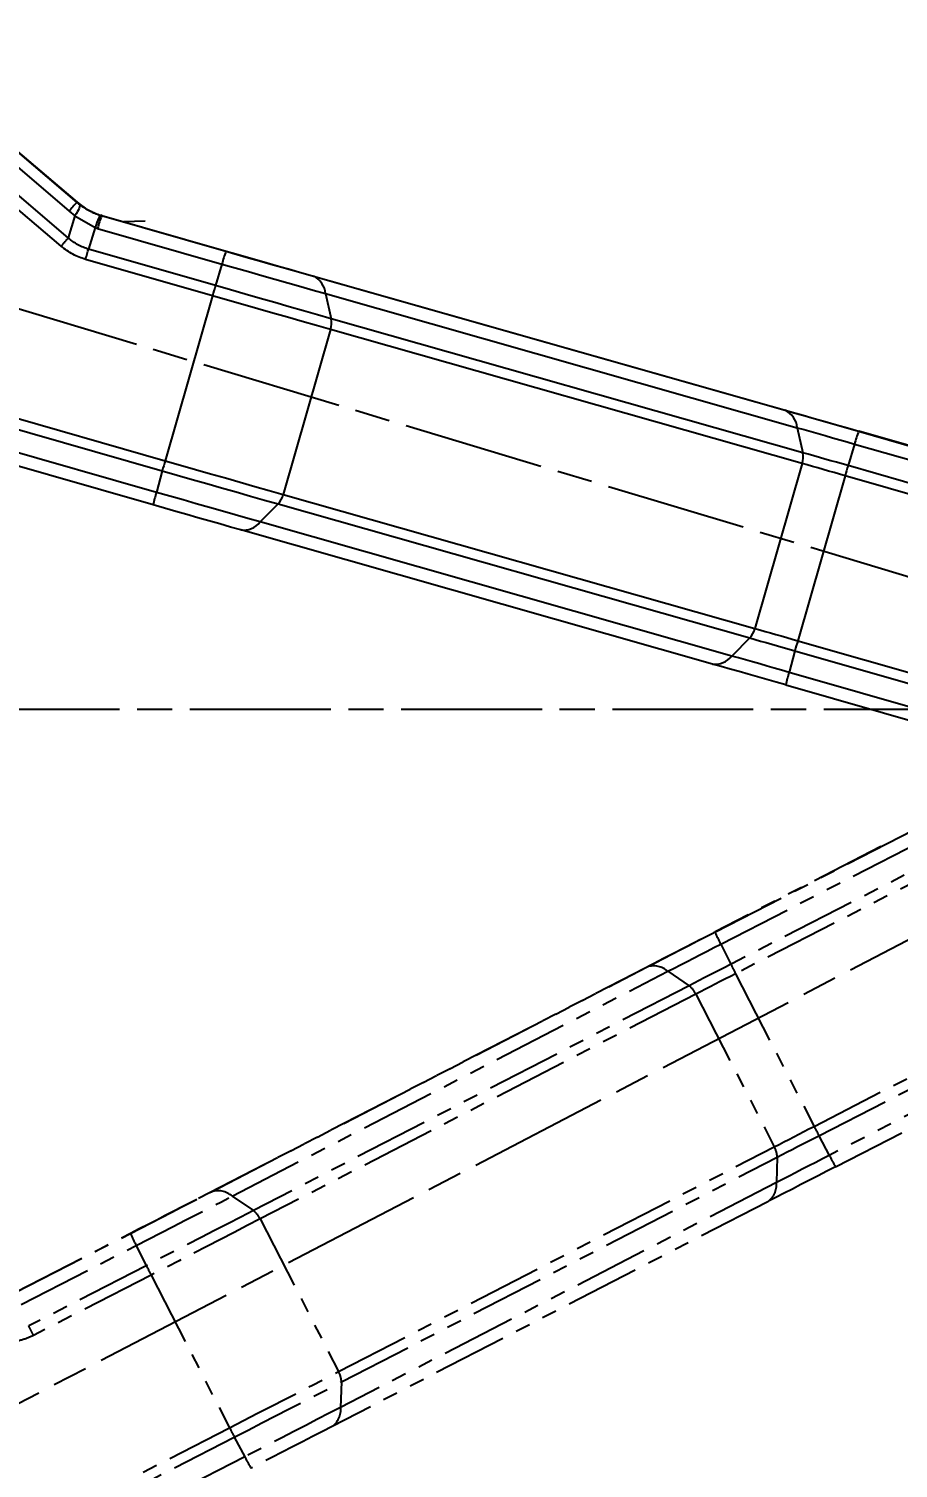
# Model space of a CAD drawing. Header units: millimetres. Extents: x 1964 to 5009, y 569 to 2723.
# Drawn here: x 4458.1 to 4532.2, y 1203.2 to 1325.9 of the extents above; entities that cross this region are included whole.
import ezdxf

# ---------------------------------------------------------------- set-up
doc = ezdxf.new("R2010")
doc.units = ezdxf.units.MM
doc.linetypes.add('AM_ISO08W050', pattern=[18, 12, -1.5, 3, -1.5])
doc.linetypes.add('PHANTOM', pattern=[12.7, 6.35, -1.27, 1.27, -1.27, 1.27, -1.27])
for name, color, linetype, lineweight in [('AM_5', 3, 'Continuous', 25), ('AM_7', 4, 'AM_ISO08W050', 25), ('标注', 3, 'Continuous', 13)]:
    doc.layers.add(name, color=color, linetype=linetype, lineweight=lineweight)
doc.styles.add('SLDTEXTSTYLE1', font='txt.shx', dxfattribs={"width": 0.7, "bigfont": 'gbcbig.shx'})
doc.dimstyles.new('SLDDIMSTYLE12$0', dxfattribs={"dimtxt": 12, "dimasz": 10, "dimexe": 0, "dimexo": 0.0625, "dimgap": 0.875, "dimtad": 1, "dimdec": 1, "dimlfac": 1.8, "dimrnd": 1e-09, "dimzin": 12, "dimdsep": 46, "dimtxsty": 'SLDTEXTSTYLE1', "dimcen": 0.09, "dimdle": 8.16, "dimclrd": 3, "dimclre": 3, "dimadec": 0, "dimazin": 3, "dimtfac": 1, "dimtdec": 1, "dimtofl": 0, "dimtmove": 0, "dimatfit": 3, "dimfxl": 0, "dimfrac": 2, "dimtolj": 1, "dimlwd": 5, "dimlwe": 5, "dimarcsym": 0})
doc.dimstyles.new('SLDDIMSTYLE12$2', dxfattribs={"dimtxt": 12, "dimasz": 10, "dimexe": 0, "dimexo": 0.0625, "dimgap": 0.875, "dimtad": 1, "dimdec": 1, "dimlfac": 1.8, "dimrnd": 1e-09, "dimzin": 12, "dimdsep": 46, "dimtxsty": 'SLDTEXTSTYLE1', "dimcen": 0.09, "dimdle": 8.16, "dimclrd": 3, "dimclre": 3, "dimadec": 0, "dimazin": 3, "dimtfac": 1, "dimtdec": 1, "dimtofl": 0, "dimtmove": 0, "dimatfit": 3, "dimfxl": 0, "dimfrac": 2, "dimtolj": 1, "dimlwd": 5, "dimlwe": 5, "dimarcsym": 0})

# ---------------------------------------------------------------- blocks, each defined once
blk = doc.blocks.new('*D74')
at = {"layer": 'Defpoints', "color": 0, "transparency": 16777216}
for p in [(4266.45, 1359.5), (4288.66, 1277.71), (4570.72, 1267.86), (4570.72, 1267.86), (4289.1, 1121.09)]:
    blk.add_point(p, dxfattribs=at)
at = {"layer": '标注', "color": 3, "linetype": 'Continuous', "lineweight": 5, "transparency": 16777216}
blk.add_arc((4570.72, 1267.86), 282.23, 165.2686, 205.498, dxfattribs=at)
at = {"layer": '标注', "color": 3, "transparency": 16777216}
for points in [[(4296.16, 1340.08), (4299.37, 1339.18), (4300.48, 1349.26)], [(4317.46, 1147.11), (4314.48, 1145.62), (4320.44, 1137.42)]]:
    blk.add_solid(points, dxfattribs=at)
at = {"layer": '标注', "color": 0, "transparency": 16777216, "insert": (4295.68, 1240.89), "char_height": 10, "attachment_point": 5, "rotation": 275.601, "style": 'SLDTEXTSTYLE1'}
blk.add_mtext('\\A1;60%%D', dxfattribs=at)
blk = doc.blocks.new('*D75')
at = {"layer": 'AM_5', "color": 3, "lineweight": 5, "transparency": 16777216}
blk.add_line((4320.15, 1267.9), (4318.7, 1267.9), dxfattribs=at)
at = {"layer": 'AM_5', "color": 3, "linetype": 'Continuous', "lineweight": 5, "transparency": 16777216}
blk.add_arc((4570.61, 1267.9), 251.91, 165.5129, 177.7254, dxfattribs=at)
at = {"layer": 'AM_5', "color": 3, "transparency": 16777216}
for points in [[(4325.1, 1331.36), (4328.31, 1330.47), (4329.4, 1340.54)], [(4320.56, 1277.86), (4317.23, 1277.93), (4318.7, 1267.9)]]:
    blk.add_solid(points, dxfattribs=at)
at = {"layer": 'Defpoints', "color": 0, "transparency": 16777216}
for p in [(4266.45, 1359.5), (4323.47, 1316.72), (4320.21, 1267.9), (4570.72, 1267.86), (4573.86, 1267.9)]:
    blk.add_point(p, dxfattribs=at)
at = {"layer": 'AM_5', "color": 0, "transparency": 16777216, "insert": (4314.59, 1305.61), "char_height": 12, "attachment_point": 5, "rotation": 81.6192, "style": 'SLDTEXTSTYLE1'}
blk.add_mtext('\\A1;15%%D', dxfattribs=at)
blk = doc.blocks.new('*D52')
at = {"layer": 'AM_5', "color": 3, "linetype": 'Continuous', "lineweight": 5, "transparency": 16777216}
for p, q in [((4333.78, 1340.46), (4351.21, 1398.32)), ((4578.64, 1329.83), (4360.79, 1395.44))]:
    blk.add_line(p, q, dxfattribs=at)
at = {"layer": 'AM_5', "color": 3, "lineweight": 5, "transparency": 16777216}
blk.add_line((4570.45, 1267.98), (4588.21, 1326.94), dxfattribs=at)
at = {"layer": 'AM_5', "color": 3, "transparency": 16777216}
for points in [[(4361.27, 1397.04), (4360.3, 1393.84), (4351.21, 1398.32)], [(4579.12, 1331.42), (4578.15, 1328.23), (4588.21, 1326.94)]]:
    blk.add_solid(points, dxfattribs=at)
at = {"layer": 'Defpoints', "color": 0, "transparency": 16777216}
for p in [(4351.21, 1398.32), (4333.77, 1340.4), (4570.43, 1267.92)]:
    blk.add_point(p, dxfattribs=at)
at = {"layer": 'AM_5', "color": 0, "transparency": 16777216, "insert": (4471.69, 1369.22), "char_height": 12, "attachment_point": 5, "rotation": 343.2384, "style": 'SLDTEXTSTYLE1'}
blk.add_mtext('\\A1;225', dxfattribs=at)

msp = doc.modelspace()

# ---------------------------------------------------------------- linework, layer by layer
at = {"color": 7, "linetype": 'Continuous', "lineweight": 25}
for p, q in [((4342.174, 1325.696), (4469.756, 1289.109)), ((4341.93, 1324.832), (4469.513, 1288.245)), ((4469.011, 1286.412), (4340.672, 1323.216)), ((4468.735, 1285.338), (4340.396, 1322.142)), ((4455.353, 1315.687), (4461.574, 1310.38)), ((4456.02, 1316.438), (4462.241, 1311.131)), ((4456.052, 1316.445), (4462.274, 1311.138)), ((4460.896, 1307.394), (4454.187, 1313.117)), ((4461.504, 1308.102), (4454.795, 1313.825)), ((4462.241, 1311.131), (4462.274, 1311.138)), ((4462.274, 1311.138), (4462.52, 1310.94)), ((4462.068, 1309.982), (4461.504, 1308.102)), ((4461.574, 1310.38), (4462.068, 1309.982)), ((4462.068, 1309.982), (4463.781, 1308.98)), ((4464.373, 1310.01), (4464.263, 1310.043)), ((4464.263, 1310.043), (4464.372, 1310.011)), ((4464.342, 1310.004), (4464.372, 1310.011)), ((4464.342, 1310.004), (4474.936, 1306.966)), ((4464.372, 1310.011), (4474.966, 1306.973)), ((4468.058, 1309.543), (4466.239, 1309.475)), ((4463.781, 1308.98), (4463.227, 1307.134)), ((4463.781, 1308.98), (4463.999, 1308.916)), ((4463.999, 1308.916), (4474.592, 1305.878)), ((4474.04, 1304.034), (4463.227, 1307.134)), ((4473.787, 1303.168), (4462.975, 1306.268)), ((4474.592, 1305.878), (4474.04, 1304.034)), ((4481.213, 1305.188), (4521.398, 1293.761)), ((4482.402, 1304.834), (4522.587, 1293.407)), ((4473.787, 1303.168), (4469.756, 1289.109)), ((4483.429, 1303.354), (4483.913, 1301.214)), ((4483.429, 1303.354), (4523.614, 1291.926)), ((4524.098, 1289.786), (4483.913, 1301.214)), ((4483.843, 1300.295), (4479.812, 1286.237)), ((4524.028, 1288.868), (4483.843, 1300.295)), ((4523.614, 1291.926), (4524.098, 1289.786)), ((4528.834, 1291.622), (4552.628, 1284.799)), ((4544.126, 1287.252), (4528.864, 1291.629)), ((4528.49, 1290.534), (4527.938, 1288.69)), ((4528.49, 1290.534), (4553.702, 1283.304)), ((4524.028, 1288.868), (4519.998, 1274.81)), ((4555.096, 1280.902), (4527.938, 1288.69)), ((4469.513, 1288.245), (4469.011, 1286.412)), ((4527.685, 1287.824), (4523.654, 1273.765)), ((4548.969, 1281.72), (4527.685, 1287.824)), ((4479.812, 1286.237), (4519.998, 1274.81)), ((4479.386, 1285.425), (4477.848, 1283.888)), ((4479.386, 1285.425), (4519.571, 1273.998)), ((4518.033, 1272.461), (4477.848, 1283.888)), ((4516.386, 1271.778), (4476.2, 1283.206)), ((4519.571, 1273.998), (4518.033, 1272.461)), ((4523.654, 1273.765), (4544.938, 1267.662)), ((4523.411, 1272.901), (4522.909, 1271.068)), ((4523.411, 1272.901), (4550.569, 1265.113)), ((4548.121, 1263.838), (4522.909, 1271.068)), ((4522.632, 1269.994), (4546.44, 1263.167))]:
    msp.add_line(p, q, dxfattribs=at)
at = {"color": 7, "linetype": 'PHANTOM', "lineweight": 25}
for p, q in [((4516.595, 1248.931), (4538.616, 1260.238)), ((4517.09, 1247.902), (4538.936, 1259.12)), ((4539.509, 1257.251), (4517.949, 1246.18)), ((4530.737, 1256.209), (4516.613, 1248.956)), ((4538.054, 1255.489), (4518.357, 1245.375)), ((4517.09, 1247.902), (4517.949, 1246.18)), ((4473.696, 1226.791), (4510.819, 1245.957)), ((4475.459, 1226.415), (4512.581, 1245.581)), ((4512.581, 1245.581), (4514.398, 1244.352)), ((4472.587, 1226.236), (4509.709, 1245.402)), ((4514.398, 1244.352), (4477.276, 1225.186)), ((4518.357, 1245.375), (4525.038, 1232.366)), ((4514.976, 1243.635), (4477.853, 1224.469)), ((4514.976, 1243.635), (4521.657, 1230.625)), ((4525.452, 1231.569), (4548.538, 1243.423)), ((4525.038, 1232.366), (4544.735, 1242.48)), ((4549.672, 1241.869), (4526.34, 1229.889)), ((4526.873, 1228.916), (4548.906, 1240.23)), ((4525.452, 1231.569), (4526.34, 1229.889)), ((4484.534, 1211.459), (4521.657, 1230.625)), ((4484.779, 1210.575), (4521.902, 1229.741)), ((4521.902, 1229.741), (4521.832, 1227.568)), ((4521.832, 1227.568), (4484.709, 1208.402)), ((4475.459, 1226.415), (4477.276, 1225.186)), ((4521.097, 1225.943), (4483.975, 1206.777)), ((4477.853, 1224.469), (4484.534, 1211.459)), ((4456.99, 1218.204), (4466.793, 1223.238)), ((4457.007, 1218.229), (4466.811, 1223.263)), ((4457.484, 1217.175), (4467.288, 1222.209)), ((4467.288, 1222.209), (4468.146, 1220.486)), ((4468.146, 1220.486), (4458.14, 1215.348)), ((4468.555, 1219.682), (4458.549, 1214.544)), ((4468.555, 1219.682), (4475.236, 1206.672)), ((4484.779, 1210.575), (4484.709, 1208.402)), ((4357.167, 1146.046), (4475.236, 1206.672)), ((4357.58, 1145.249), (4475.65, 1205.875)), ((4475.65, 1205.875), (4476.538, 1204.195)), ((4476.538, 1204.195), (4357.769, 1143.21))]:
    msp.add_line(p, q, dxfattribs=at)
at = {"color": 7, "linetype": 'Continuous', "lineweight": 25, "flags": 128}
for points in [[(4474.936, 1306.966), (4475.897, 1306.691), (4476.856, 1306.416), (4477.809, 1306.144), (4478.755, 1305.873), (4479.689, 1305.606), (4480.611, 1305.344), (4481.516, 1305.086), (4482.402, 1304.834)], [(4474.966, 1306.973), (4475.77, 1306.742), (4476.572, 1306.513), (4477.37, 1306.284), (4478.161, 1306.058), (4478.943, 1305.835), (4479.714, 1305.615), (4480.471, 1305.399), (4481.213, 1305.188)], [(4474.592, 1305.878), (4475.73, 1305.552), (4476.865, 1305.227), (4477.993, 1304.904), (4479.112, 1304.584), (4480.219, 1304.268), (4481.309, 1303.957), (4482.381, 1303.652), (4483.429, 1303.354)], [(4483.843, 1300.295), (4482.65, 1300.635), (4481.431, 1300.982), (4480.19, 1301.336), (4478.931, 1301.696), (4477.657, 1302.06), (4476.373, 1302.427), (4475.082, 1302.797), (4473.787, 1303.168)], [(4483.913, 1301.214), (4482.741, 1301.547), (4481.544, 1301.888), (4480.326, 1302.236), (4479.09, 1302.588), (4477.839, 1302.946), (4476.578, 1303.307), (4475.311, 1303.67), (4474.04, 1304.034)], [(4521.398, 1293.761), (4522.284, 1293.509), (4523.189, 1293.251), (4524.11, 1292.988), (4525.045, 1292.722), (4525.99, 1292.451), (4526.944, 1292.179), (4527.903, 1291.904), (4528.864, 1291.629)], [(4522.587, 1293.407), (4523.328, 1293.196), (4524.085, 1292.98), (4524.856, 1292.76), (4525.638, 1292.537), (4526.43, 1292.311), (4527.227, 1292.082), (4528.03, 1291.853), (4528.834, 1291.622)], [(4523.614, 1291.926), (4524.193, 1291.762), (4524.784, 1291.593), (4525.386, 1291.422), (4525.996, 1291.247), (4526.614, 1291.071), (4527.236, 1290.893), (4527.863, 1290.714), (4528.49, 1290.534)], [(4527.938, 1288.69), (4527.443, 1288.831), (4526.95, 1288.973), (4526.46, 1289.113), (4525.974, 1289.252), (4525.493, 1289.389), (4525.019, 1289.524), (4524.554, 1289.657), (4524.098, 1289.786)], [(4469.756, 1289.109), (4471.051, 1288.738), (4472.342, 1288.369), (4473.626, 1288.001), (4474.9, 1287.637), (4476.159, 1287.278), (4477.4, 1286.924), (4478.619, 1286.577), (4479.812, 1286.237)], [(4527.685, 1287.824), (4527.214, 1287.959), (4526.745, 1288.093), (4526.278, 1288.227), (4525.815, 1288.359), (4525.357, 1288.49), (4524.906, 1288.618), (4524.462, 1288.745), (4524.028, 1288.868)], [(4469.513, 1288.245), (4470.784, 1287.881), (4472.052, 1287.518), (4473.313, 1287.157), (4474.563, 1286.8), (4475.799, 1286.447), (4477.017, 1286.099), (4478.214, 1285.759), (4479.386, 1285.425)], [(4477.848, 1283.888), (4476.799, 1284.187), (4475.728, 1284.492), (4474.638, 1284.803), (4473.531, 1285.119), (4472.412, 1285.438), (4471.283, 1285.761), (4470.149, 1286.086), (4469.011, 1286.412)], [(4476.2, 1283.206), (4475.314, 1283.458), (4474.409, 1283.715), (4473.488, 1283.978), (4472.553, 1284.245), (4471.608, 1284.515), (4470.654, 1284.788), (4469.696, 1285.063), (4468.735, 1285.338)], [(4519.571, 1273.998), (4520.027, 1273.868), (4520.492, 1273.736), (4520.966, 1273.6), (4521.447, 1273.463), (4521.933, 1273.324), (4522.423, 1273.184), (4522.916, 1273.043), (4523.411, 1272.901)], [(4519.998, 1274.81), (4520.432, 1274.686), (4520.875, 1274.56), (4521.326, 1274.431), (4521.784, 1274.301), (4522.247, 1274.168), (4522.714, 1274.035), (4523.184, 1273.9), (4523.654, 1273.765)], [(4522.632, 1269.994), (4521.828, 1270.224), (4521.026, 1270.454), (4520.228, 1270.682), (4519.437, 1270.908), (4518.655, 1271.132), (4517.884, 1271.352), (4517.127, 1271.567), (4516.386, 1271.778)], [(4522.909, 1271.068), (4522.281, 1271.248), (4521.655, 1271.427), (4521.033, 1271.605), (4520.415, 1271.782), (4519.805, 1271.956), (4519.203, 1272.128), (4518.612, 1272.296), (4518.033, 1272.461)]]:
    msp.add_lwpolyline(points, dxfattribs=at)
at = {"color": 7, "linetype": 'PHANTOM', "lineweight": 25, "flags": 128}
for points in [[(4509.709, 1245.402), (4510.528, 1245.825), (4511.364, 1246.256), (4512.216, 1246.695), (4513.08, 1247.14), (4513.955, 1247.59), (4514.836, 1248.044), (4515.723, 1248.5), (4516.613, 1248.956)], [(4510.819, 1245.957), (4511.504, 1246.311), (4512.204, 1246.672), (4512.916, 1247.039), (4513.64, 1247.412), (4514.371, 1247.788), (4515.109, 1248.168), (4515.851, 1248.549), (4516.595, 1248.931)], [(4512.581, 1245.581), (4513.116, 1245.857), (4513.662, 1246.139), (4514.218, 1246.425), (4514.783, 1246.716), (4515.354, 1247.01), (4515.93, 1247.306), (4516.509, 1247.604), (4517.09, 1247.902)], [(4517.949, 1246.18), (4517.491, 1245.945), (4517.035, 1245.71), (4516.582, 1245.477), (4516.132, 1245.246), (4515.687, 1245.017), (4515.249, 1244.791), (4514.819, 1244.569), (4514.398, 1244.352)], [(4518.357, 1245.375), (4517.922, 1245.152), (4517.487, 1244.928), (4517.055, 1244.706), (4516.627, 1244.486), (4516.204, 1244.268), (4515.787, 1244.053), (4515.377, 1243.842), (4514.976, 1243.635)], [(4521.657, 1230.625), (4522.058, 1230.832), (4522.467, 1231.043), (4522.885, 1231.258), (4523.308, 1231.476), (4523.736, 1231.696), (4524.168, 1231.919), (4524.602, 1232.142), (4525.038, 1232.366)], [(4521.902, 1229.741), (4522.323, 1229.958), (4522.753, 1230.18), (4523.191, 1230.406), (4523.635, 1230.635), (4524.085, 1230.866), (4524.538, 1231.099), (4524.994, 1231.334), (4525.452, 1231.569)], [(4526.34, 1229.889), (4525.759, 1229.591), (4525.18, 1229.293), (4524.604, 1228.997), (4524.033, 1228.703), (4523.469, 1228.412), (4522.913, 1228.126), (4522.367, 1227.844), (4521.832, 1227.568)], [(4526.874, 1228.916), (4526.13, 1228.534), (4525.387, 1228.153), (4524.649, 1227.773), (4523.918, 1227.397), (4523.195, 1227.024), (4522.482, 1226.657), (4521.782, 1226.296), (4521.097, 1225.943)], [(4466.793, 1223.238), (4467.682, 1223.694), (4468.569, 1224.15), (4469.451, 1224.604), (4470.326, 1225.054), (4471.19, 1225.499), (4472.041, 1225.938), (4472.878, 1226.369), (4473.696, 1226.791)], [(4466.811, 1223.263), (4467.555, 1223.645), (4468.297, 1224.026), (4469.035, 1224.406), (4469.766, 1224.782), (4470.489, 1225.155), (4471.202, 1225.522), (4471.902, 1225.883), (4472.587, 1226.236)], [(4467.288, 1222.209), (4468.34, 1222.749), (4469.39, 1223.289), (4470.434, 1223.826), (4471.469, 1224.358), (4472.492, 1224.885), (4473.5, 1225.405), (4474.49, 1225.915), (4475.459, 1226.415)], [(4477.276, 1225.186), (4476.193, 1224.627), (4475.087, 1224.057), (4473.961, 1223.476), (4472.818, 1222.888), (4471.662, 1222.293), (4470.495, 1221.693), (4469.322, 1221.09), (4468.146, 1220.486)], [(4477.853, 1224.469), (4476.751, 1223.9), (4475.624, 1223.319), (4474.477, 1222.727), (4473.313, 1222.128), (4472.135, 1221.522), (4470.947, 1220.911), (4469.753, 1220.297), (4468.555, 1219.682)], [(4475.236, 1206.672), (4476.434, 1207.287), (4477.628, 1207.901), (4478.816, 1208.512), (4479.994, 1209.118), (4481.158, 1209.718), (4482.305, 1210.309), (4483.432, 1210.89), (4484.534, 1211.459)], [(4475.65, 1205.875), (4476.826, 1206.479), (4477.998, 1207.082), (4479.165, 1207.682), (4480.321, 1208.277), (4481.464, 1208.866), (4482.59, 1209.446), (4483.696, 1210.016), (4484.779, 1210.575)], [(4484.709, 1208.402), (4483.74, 1207.902), (4482.75, 1207.391), (4481.742, 1206.872), (4480.719, 1206.345), (4479.684, 1205.812), (4478.64, 1205.275), (4477.591, 1204.736), (4476.538, 1204.195)], [(4483.975, 1206.777), (4483.156, 1206.354), (4482.32, 1205.923), (4481.468, 1205.484), (4480.604, 1205.039), (4479.73, 1204.589), (4478.848, 1204.135), (4477.961, 1203.679), (4477.072, 1203.223)]]:
    msp.add_lwpolyline(points, dxfattribs=at)
at = {"color": 7, "linetype": 'Continuous', "lineweight": 25}
for centre, radius, start, end in [((4476.869, 1297.482), 20.007, 136.98231, 139.86093), ((4479.675, 1304.566), 16.269, 160.47233, 164.49361), ((4490.269, 1301.528), 16.269, 160.47233, 164.49361), ((4481.617, 1303.193), 1.819, 5.07762, 64.46165), ((4554.479, 1280.111), 83.921, 163.43713, 164.05307), ((4481.963, 1300.9), 1.975, 342.17658, 9.14397), ((4521.803, 1291.765), 1.819, 5.07766, 64.46203), ((4544.166, 1286.184), 16.268, 160.47228, 164.49364), ((4522.148, 1289.473), 1.975, 342.17656, 9.14413), ((4549.209, 1266.248), 82.676, 163.94748, 164.56969), ((4608.376, 1264.767), 83.921, 163.43713, 164.05307), ((4483.091, 1282.215), 14.692, 163.40044, 167.7271), ((4477.921, 1286.712), 1.95, 318.69224, 345.8928), ((4476.439, 1284.959), 1.77, 262.23993, 322.75953), ((4518.106, 1275.285), 1.95, 318.69201, 345.89284), ((4603.107, 1250.904), 82.676, 163.94748, 164.5697), ((4516.624, 1273.532), 1.77, 262.23993, 322.75953), ((4536.989, 1266.871), 14.692, 163.40041, 167.72716)]:
    msp.add_arc(centre, radius, start, end, dxfattribs=at)
at = {"color": 7, "linetype": 'PHANTOM', "lineweight": 25}
for centre, radius, start, end in [((4531.497, 1255.458), 16.268, 203.65312, 207.67448), ((4511.37, 1244.224), 1.819, 48.2585, 107.64287), ((4592.975, 1283.779), 83.921, 206.61797, 207.23391), ((4513.191, 1242.789), 1.975, 25.3574, 52.32497), ((4598.619, 1270.065), 82.676, 207.12832, 207.75054), ((4519.952, 1229.677), 1.95, 1.87285, 29.07368), ((4539.479, 1236.463), 14.692, 206.58125, 210.908), ((4520.072, 1227.385), 1.77, 305.42077, 5.94037), ((4474.248, 1225.058), 1.819, 48.25846, 107.64249), ((4476.069, 1223.623), 1.975, 25.35742, 52.32481), ((4481.695, 1229.764), 16.269, 203.65317, 207.67445), ((4543.173, 1258.086), 83.921, 206.61798, 207.23391), ((4482.83, 1210.511), 1.95, 1.87308, 29.07364), ((4482.949, 1208.219), 1.77, 305.42077, 5.94037), ((4548.817, 1244.371), 82.676, 207.12832, 207.75053), ((4489.677, 1210.77), 14.692, 206.58128, 210.90794)]:
    msp.add_arc(centre, radius, start, end, dxfattribs=at)
at = {"color": 7, "linetype": 'Continuous', "lineweight": 25}
for points, knots in [([(4462.488, 1310.933), (4462.493, 1310.868), (4462.503, 1310.739), (4462.212, 1310.234), (4462.068, 1309.982)], [0, 0, 0, 0, 0.5008043, 1, 1, 1, 1]), ([(4462.241, 1311.131), (4462.287, 1311.093), (4462.368, 1311.025), (4462.451, 1310.961), (4462.488, 1310.933)], [0, 0, 0, 0, 0.5576718, 1, 1, 1, 1]), ([(4462.488, 1310.933), (4462.763, 1310.743), (4463.303, 1310.37), (4463.927, 1310.146), (4464.233, 1310.037)], [0, 0, 0, 0, 0.5083155, 1, 1, 1, 1]), ([(4462.52, 1310.94), (4462.794, 1310.75), (4463.332, 1310.376), (4463.956, 1310.153), (4464.263, 1310.043)], [0, 0, 0, 0, 0.50800634, 1, 1, 1, 1]), ([(4464.233, 1310.037), (4464.197, 1309.992), (4464.123, 1309.902), (4463.895, 1309.288), (4463.781, 1308.98)], [0, 0, 0, 0, 0.5, 1, 1, 1, 1]), ([(4464.233, 1310.037), (4464.254, 1310.03), (4464.29, 1310.019), (4464.326, 1310.009), (4464.342, 1310.004)], [0, 0, 0, 0, 0.5601455, 1, 1, 1, 1]), ([(4463.227, 1307.134), (4462.918, 1307.244), (4462.288, 1307.467), (4461.768, 1307.888), (4461.504, 1308.102)], [0, 0, 0, 0, 0.4914989, 1, 1, 1, 1]), ([(4462.975, 1306.268), (4462.606, 1306.397), (4461.852, 1306.66), (4461.219, 1307.146), (4460.896, 1307.394)], [0, 0, 0, 0, 0.4902935, 1, 1, 1, 1])]:
    msp.add_open_spline(points, degree=3, knots=knots, dxfattribs=at)
for points in [[(4460.896, 1307.394), (4460.955, 1307.463), (4461.074, 1307.602), (4461.241, 1307.797), (4461.392, 1307.972), (4461.467, 1308.058), (4461.504, 1308.102)], [(4462.975, 1306.268), (4462.999, 1306.352), (4463.047, 1306.519), (4463.116, 1306.756), (4463.179, 1306.97), (4463.211, 1307.08), (4463.228, 1307.134)]]:
    msp.add_open_spline(points, degree=3, dxfattribs=at)
at = {"color": 7, "linetype": 'PHANTOM', "lineweight": 25}
msp.add_open_spline([(4458.549, 1214.544), (4458.509, 1214.621), (4458.43, 1214.776), (4458.318, 1214.996), (4458.217, 1215.195), (4458.166, 1215.297), (4458.141, 1215.348)], degree=3, dxfattribs=at)
msp.add_open_spline([(4458.549, 1214.544), (4458.192, 1214.385), (4457.462, 1214.061), (4456.668, 1213.982), (4456.263, 1213.942)], degree=3, knots=[0, 0, 0, 0, 0.4902935, 1, 1, 1, 1], dxfattribs=at)
at = {"layer": 'AM_7'}
for p, q in [((4570.716, 1267.863), (4266.448, 1359.505)), ((4570.716, 1267.863), (4289.103, 1121.089)), ((4573.864, 1267.895), (4320.212, 1267.895))]:
    msp.add_line(p, q, dxfattribs=at)

# ---------------------------------------------------------------- dimensions: what is measured, and where the dimension line sits
at = {"layer": 'AM_5'}
dim = msp.add_linear_dim(base=(4351.21, 1398.324), p1=(4570.434, 1267.922), p2=(4333.766, 1340.403), angle=163.23837, text='225', dimstyle='SLDDIMSTYLE12$0', override={"dimlfac": 1, "dimpost": ''}, dxfattribs=at)
dim.commit()
dim.dimension.update_dxf_attribs({"geometry": '*D52', "text_midpoint": (4471.693, 1369.216)})
dim = msp.add_angular_dim_2l(base=(4323.472, 1316.715), line1=((4570.716, 1267.863), (4266.448, 1359.505)), line2=((4573.864, 1267.895), (4320.212, 1267.895)), text='15%%D', dimstyle='SLDDIMSTYLE12$2', override={"dimlfac": 1, "dimpost": ''}, dxfattribs=at)
dim.commit()
dim.dimension.update_dxf_attribs({"geometry": '*D75', "text_midpoint": (4314.585, 1305.614)})
at = {"layer": '标注'}
dim = msp.add_angular_dim_2l(base=(4288.656, 1277.705), line1=((4570.716, 1267.863), (4266.448, 1359.505)), line2=((4570.716, 1267.863), (4289.103, 1121.089)), text='60%%D', dimstyle='SLDDIMSTYLE12$2', override={"dimtxt": 10, "dimadec": 3, "dimtdec": 3, "dimtzin": 0}, dxfattribs=at)
dim.commit()
dim.dimension.update_dxf_attribs({"geometry": '*D74', "text_midpoint": (4289.832, 1240.318), "dimtype": 162})

doc.saveas('drawing.dxf')
